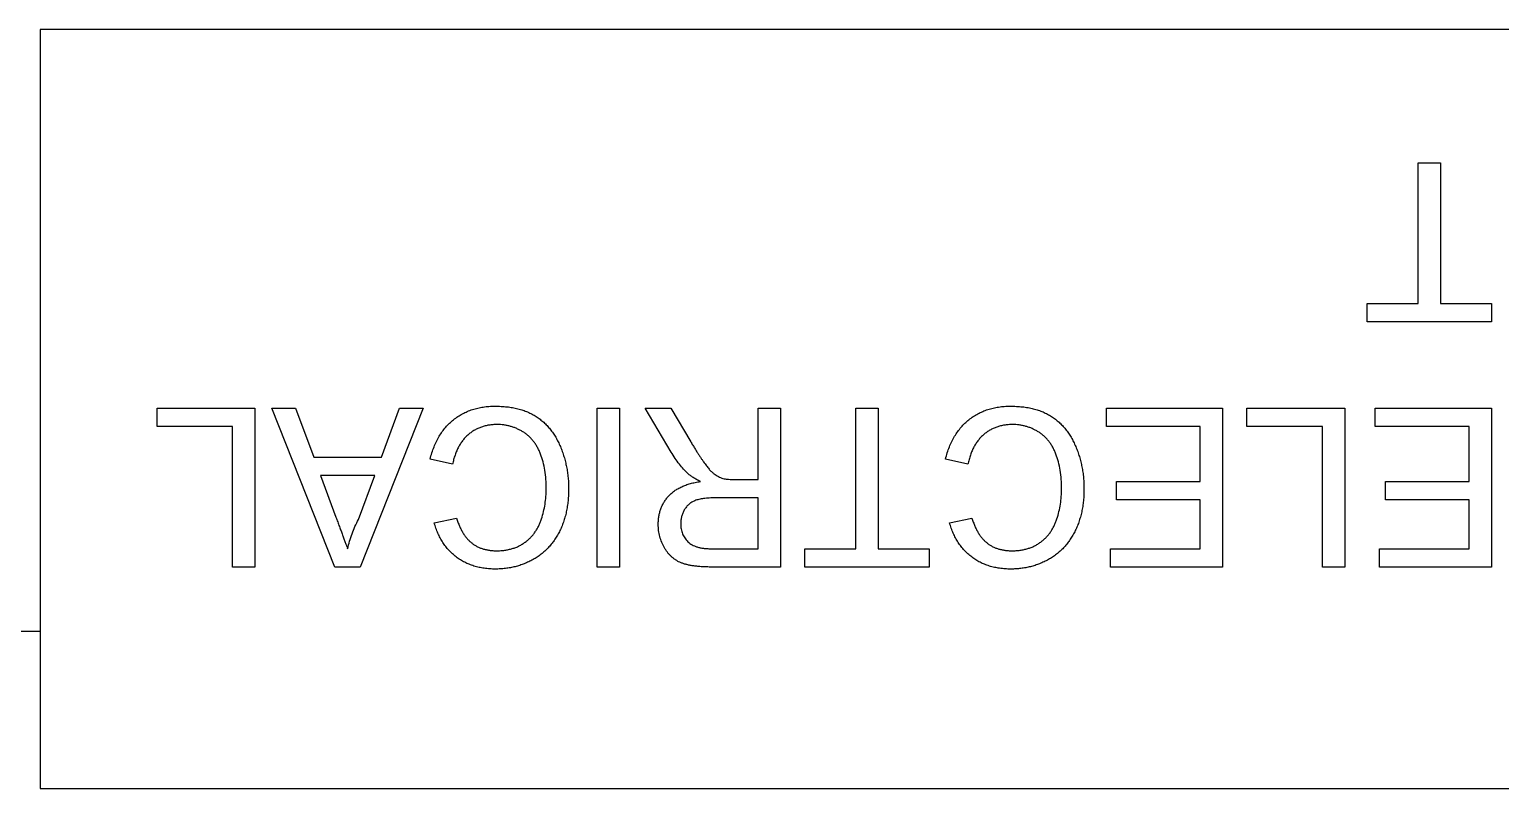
# Model space of a CAD drawing. Header units: inches. Extents: x -978 to -2, y 48 to 749.
# Drawn here: x -130.5 to -74.3, y 48.8 to 77.8 of the extents above; entities that cross this region are included whole.
import ezdxf

# ---------------------------------------------------------------- set-up
doc = ezdxf.new("R2010")
doc.units = ezdxf.units.IN
doc.header["$MEASUREMENT"] = 0

msp = doc.modelspace()

# ---------------------------------------------------------------- linework, layer by layer
at = {"color": 7, "linetype": 'Continuous', "lineweight": 25}
for p, q in [((-43.058, 77.775), (-130.058, 77.775)), ((-130.058, 77.775), (-130.058, 48.775)), ((-77.446, 72.678), (-76.59, 72.678)), ((-77.446, 67.311), (-77.446, 72.678)), ((-76.59, 72.678), (-76.59, 67.311)), ((-79.39, 67.311), (-77.446, 67.311)), ((-79.39, 66.611), (-79.39, 67.311)), ((-76.59, 67.311), (-74.646, 67.311)), ((-74.646, 67.311), (-74.646, 66.611)), ((-74.646, 66.611), (-79.39, 66.611)), ((-125.592, 63.305), (-121.858, 63.305)), ((-125.592, 62.605), (-125.592, 63.305)), ((-121.858, 63.305), (-121.858, 57.238)), ((-121.211, 63.305), (-120.303, 63.305)), ((-118.802, 57.238), (-121.211, 63.305)), ((-120.303, 63.305), (-119.613, 61.438)), ((-115.428, 63.305), (-117.837, 57.238)), ((-117.026, 61.438), (-116.336, 63.305)), ((-116.336, 63.305), (-115.428, 63.305)), ((-108.791, 63.305), (-107.936, 63.305)), ((-108.791, 57.238), (-108.791, 63.305)), ((-107.936, 63.305), (-107.936, 57.238)), ((-106.955, 63.305), (-105.974, 63.305)), ((-105.96, 61.63), (-106.955, 63.305)), ((-105.974, 63.305), (-105.218, 62.024)), ((-102.647, 63.305), (-101.791, 63.305)), ((-102.647, 60.583), (-102.647, 63.305)), ((-101.791, 63.305), (-101.791, 57.238)), ((-98.913, 63.305), (-98.058, 63.305)), ((-98.913, 57.938), (-98.913, 63.305)), ((-98.058, 63.305), (-98.058, 57.938)), ((-89.346, 63.305), (-84.913, 63.305)), ((-89.346, 62.605), (-89.346, 63.305)), ((-84.913, 63.305), (-84.913, 57.238)), ((-83.979, 63.305), (-80.246, 63.305)), ((-83.979, 62.605), (-83.979, 63.305)), ((-80.246, 63.305), (-80.246, 57.238)), ((-79.079, 63.305), (-74.646, 63.305)), ((-79.079, 62.605), (-79.079, 63.305)), ((-74.646, 63.305), (-74.646, 57.238)), ((-122.714, 62.605), (-125.592, 62.605)), ((-122.714, 57.238), (-122.714, 62.605)), ((-85.768, 62.605), (-89.346, 62.605)), ((-85.768, 60.505), (-85.768, 62.605)), ((-81.101, 62.605), (-83.979, 62.605)), ((-81.101, 57.238), (-81.101, 62.605)), ((-75.501, 62.605), (-79.079, 62.605)), ((-75.501, 60.505), (-75.501, 62.605)), ((-119.613, 61.438), (-117.026, 61.438)), ((-114.314, 61.164), (-115.169, 61.363)), ((-94.635, 61.164), (-95.491, 61.363)), ((-119.355, 60.738), (-118.765, 59.144)), ((-117.284, 60.738), (-119.355, 60.738)), ((-117.905, 59.059), (-117.284, 60.738)), ((-103.523, 60.583), (-102.647, 60.583)), ((-88.957, 60.505), (-85.768, 60.505)), ((-88.957, 59.805), (-88.957, 60.505)), ((-78.69, 60.505), (-75.501, 60.505)), ((-78.69, 59.805), (-78.69, 60.505)), ((-102.647, 59.883), (-104.272, 59.883)), ((-102.647, 57.938), (-102.647, 59.883)), ((-85.768, 59.805), (-88.957, 59.805)), ((-85.768, 57.938), (-85.768, 59.805)), ((-75.501, 59.805), (-78.69, 59.805)), ((-75.501, 57.938), (-75.501, 59.805)), ((-115.014, 58.924), (-114.158, 59.107)), ((-95.335, 58.924), (-94.48, 59.107)), ((-104.455, 57.938), (-102.647, 57.938)), ((-100.858, 57.938), (-98.913, 57.938)), ((-100.858, 57.238), (-100.858, 57.938)), ((-98.058, 57.938), (-96.113, 57.938)), ((-96.113, 57.938), (-96.113, 57.238)), ((-89.191, 57.938), (-85.768, 57.938)), ((-89.191, 57.238), (-89.191, 57.938)), ((-78.924, 57.938), (-75.501, 57.938)), ((-78.924, 57.238), (-78.924, 57.938)), ((-121.858, 57.238), (-122.714, 57.238)), ((-117.837, 57.238), (-118.802, 57.238)), ((-107.936, 57.238), (-108.791, 57.238)), ((-101.791, 57.238), (-104.423, 57.238)), ((-96.113, 57.238), (-100.858, 57.238)), ((-84.913, 57.238), (-89.191, 57.238)), ((-80.246, 57.238), (-81.101, 57.238)), ((-74.646, 57.238), (-78.924, 57.238)), ((-130.058, 54.775), (-142.058, 54.775)), ((-130.058, 48.775), (-43.058, 48.775))]:
    msp.add_line(p, q, dxfattribs=at)
for points, knots in [([(-115.169, 61.363), (-115.148, 61.443), (-115.106, 61.6), (-115.023, 61.824), (-114.93, 62.035), (-114.825, 62.231), (-114.706, 62.412), (-114.576, 62.58), (-114.431, 62.731), (-114.276, 62.869), (-114.11, 62.99), (-113.934, 63.095), (-113.749, 63.184), (-113.555, 63.258), (-113.352, 63.313), (-113.14, 63.353), (-112.92, 63.378), (-112.769, 63.381), (-112.693, 63.383)], [0, 0, 0, 0, 0.071578, 0.140016, 0.206197, 0.270156, 0.332001, 0.392755, 0.452579, 0.512253, 0.571532, 0.630152, 0.688769, 0.748164, 0.808703, 0.870256, 0.9339, 1, 1, 1, 1]), ([(-112.693, 63.383), (-112.614, 63.382), (-112.46, 63.379), (-112.235, 63.361), (-112.02, 63.33), (-111.818, 63.286), (-111.625, 63.232), (-111.445, 63.164), (-111.276, 63.082), (-111.118, 62.989), (-110.97, 62.884), (-110.831, 62.769), (-110.703, 62.64), (-110.582, 62.502), (-110.472, 62.352), (-110.369, 62.193), (-110.277, 62.021), (-110.194, 61.839), (-110.121, 61.65), (-110.056, 61.457), (-110.003, 61.26), (-109.957, 61.061), (-109.924, 60.857), (-109.898, 60.65), (-109.883, 60.44), (-109.881, 60.298), (-109.88, 60.227)], [0, 0, 0, 0, 0.0491959, 0.0962479, 0.1413486, 0.1846561, 0.2260587, 0.2661731, 0.3052898, 0.3432451, 0.3808773, 0.4184958, 0.4563188, 0.4942367, 0.5330235, 0.5724732, 0.6130788, 0.6549345, 0.6973968, 0.7398841, 0.7821948, 0.8250615, 0.8679875, 0.9114105, 0.9553719, 1, 1, 1, 1]), ([(-95.491, 61.363), (-95.469, 61.443), (-95.427, 61.6), (-95.345, 61.824), (-95.252, 62.035), (-95.146, 62.231), (-95.027, 62.412), (-94.898, 62.58), (-94.753, 62.731), (-94.598, 62.869), (-94.431, 62.99), (-94.255, 63.095), (-94.07, 63.184), (-93.877, 63.258), (-93.673, 63.313), (-93.462, 63.353), (-93.241, 63.378), (-93.091, 63.381), (-93.014, 63.383)], [0, 0, 0, 0, 0.071578, 0.140016, 0.206197, 0.270156, 0.332001, 0.392755, 0.452579, 0.512253, 0.571532, 0.630152, 0.688769, 0.748164, 0.808703, 0.870256, 0.9339, 1, 1, 1, 1]), ([(-93.014, 63.383), (-92.935, 63.382), (-92.782, 63.379), (-92.556, 63.361), (-92.342, 63.33), (-92.139, 63.286), (-91.947, 63.232), (-91.766, 63.164), (-91.597, 63.082), (-91.439, 62.989), (-91.292, 62.884), (-91.152, 62.769), (-91.024, 62.64), (-90.904, 62.502), (-90.794, 62.352), (-90.691, 62.193), (-90.599, 62.021), (-90.515, 61.839), (-90.442, 61.65), (-90.377, 61.457), (-90.324, 61.26), (-90.279, 61.061), (-90.245, 60.857), (-90.219, 60.65), (-90.205, 60.44), (-90.203, 60.298), (-90.202, 60.227)], [0, 0, 0, 0, 0.049196, 0.096248, 0.141349, 0.184656, 0.226059, 0.266173, 0.30529, 0.343245, 0.380877, 0.418496, 0.456319, 0.494237, 0.533024, 0.572473, 0.613079, 0.654934, 0.697397, 0.739884, 0.782195, 0.825062, 0.867987, 0.911411, 0.955372, 1, 1, 1, 1]), ([(-112.612, 62.683), (-112.665, 62.682), (-112.769, 62.679), (-112.922, 62.66), (-113.069, 62.632), (-113.209, 62.589), (-113.344, 62.535), (-113.472, 62.47), (-113.593, 62.391), (-113.708, 62.301), (-113.816, 62.199), (-113.915, 62.086), (-114.004, 61.96), (-114.086, 61.825), (-114.156, 61.675), (-114.22, 61.516), (-114.273, 61.344), (-114.3, 61.225), (-114.314, 61.164)], [0, 0, 0, 0, 0.063336, 0.125111, 0.184688, 0.24321, 0.300888, 0.35837, 0.415761, 0.474387, 0.533966, 0.594008, 0.655072, 0.71861, 0.784375, 0.852991, 0.9249, 1, 1, 1, 1]), ([(-110.736, 60.223), (-110.738, 60.346), (-110.742, 60.584), (-110.785, 60.93), (-110.851, 61.252), (-110.929, 61.503), (-111.009, 61.689), (-111.073, 61.819), (-111.146, 61.939), (-111.226, 62.05), (-111.314, 62.152), (-111.41, 62.245), (-111.513, 62.33), (-111.623, 62.403), (-111.738, 62.468), (-111.856, 62.526), (-111.976, 62.575), (-112.099, 62.613), (-112.223, 62.646), (-112.351, 62.667), (-112.481, 62.679), (-112.568, 62.682), (-112.612, 62.683)], [0, 0, 0, 0, 0.105343, 0.204375, 0.298069, 0.38707, 0.429726, 0.470901, 0.511122, 0.550179, 0.588354, 0.626683, 0.664452, 0.702515, 0.740481, 0.777618, 0.814716, 0.851527, 0.888098, 0.925112, 0.962104, 1, 1, 1, 1]), ([(-92.934, 62.683), (-92.987, 62.682), (-93.091, 62.679), (-93.243, 62.66), (-93.391, 62.632), (-93.53, 62.589), (-93.665, 62.535), (-93.793, 62.47), (-93.914, 62.391), (-94.03, 62.301), (-94.138, 62.199), (-94.237, 62.086), (-94.326, 61.96), (-94.408, 61.825), (-94.477, 61.675), (-94.541, 61.516), (-94.595, 61.344), (-94.621, 61.225), (-94.635, 61.164)], [0, 0, 0, 0, 0.063336, 0.125111, 0.184688, 0.24321, 0.300888, 0.35837, 0.415761, 0.474387, 0.533966, 0.594008, 0.655072, 0.71861, 0.784375, 0.852991, 0.9249, 1, 1, 1, 1]), ([(-91.057, 60.223), (-91.06, 60.346), (-91.064, 60.584), (-91.107, 60.93), (-91.172, 61.252), (-91.251, 61.503), (-91.33, 61.689), (-91.394, 61.819), (-91.467, 61.939), (-91.547, 62.05), (-91.636, 62.152), (-91.731, 62.245), (-91.834, 62.33), (-91.945, 62.403), (-92.06, 62.468), (-92.177, 62.526), (-92.297, 62.575), (-92.42, 62.613), (-92.545, 62.646), (-92.672, 62.667), (-92.802, 62.679), (-92.89, 62.682), (-92.934, 62.683)], [0, 0, 0, 0, 0.105343, 0.204375, 0.298069, 0.38707, 0.429726, 0.470901, 0.511122, 0.550179, 0.588354, 0.626683, 0.664452, 0.702515, 0.740481, 0.777618, 0.814716, 0.851527, 0.888098, 0.925112, 0.962104, 1, 1, 1, 1]), ([(-105.218, 62.024), (-105.191, 61.979), (-105.138, 61.892), (-105.062, 61.765), (-104.988, 61.648), (-104.919, 61.537), (-104.852, 61.436), (-104.789, 61.343), (-104.73, 61.257), (-104.658, 61.156), (-104.574, 61.045), (-104.476, 60.931), (-104.382, 60.84), (-104.267, 60.751), (-104.125, 60.668), (-104.003, 60.629), (-103.945, 60.611)], [0, 0, 0, 0, 0.080781, 0.156541, 0.227935, 0.29431, 0.356868, 0.414759, 0.467641, 0.516748, 0.60473, 0.681571, 0.74811, 0.804941, 0.905406, 1, 1, 1, 1]), ([(-105.32, 60.804), (-105.378, 60.86), (-105.495, 60.975), (-105.658, 61.172), (-105.815, 61.391), (-105.91, 61.549), (-105.96, 61.63)], [0, 0, 0, 0, 0.229528, 0.471466, 0.728186, 1, 1, 1, 1]), ([(-104.849, 60.505), (-104.898, 60.53), (-104.99, 60.576), (-105.119, 60.65), (-105.228, 60.725), (-105.291, 60.779), (-105.32, 60.804)], [0, 0, 0, 0, 0.293076, 0.556562, 0.791914, 1, 1, 1, 1]), ([(-109.88, 60.227), (-109.882, 60.15), (-109.884, 59.998), (-109.9, 59.773), (-109.928, 59.556), (-109.967, 59.347), (-110.016, 59.146), (-110.077, 58.952), (-110.149, 58.766), (-110.231, 58.587), (-110.325, 58.417), (-110.427, 58.257), (-110.539, 58.109), (-110.66, 57.97), (-110.79, 57.842), (-110.931, 57.725), (-111.08, 57.618), (-111.238, 57.522), (-111.403, 57.437), (-111.572, 57.362), (-111.746, 57.301), (-111.924, 57.25), (-112.106, 57.209), (-112.292, 57.182), (-112.482, 57.164), (-112.611, 57.162), (-112.676, 57.16)], [0, 0, 0, 0, 0.049401, 0.097605, 0.144255, 0.189472, 0.233915, 0.277237, 0.319859, 0.361957, 0.403486, 0.443934, 0.483649, 0.522893, 0.561858, 0.600795, 0.640104, 0.679643, 0.7194, 0.758854, 0.798315, 0.837802, 0.877469, 0.917683, 0.958393, 1, 1, 1, 1]), ([(-112.634, 57.86), (-112.581, 57.861), (-112.475, 57.863), (-112.321, 57.879), (-112.172, 57.904), (-112.031, 57.941), (-111.896, 57.987), (-111.769, 58.044), (-111.647, 58.111), (-111.533, 58.189), (-111.428, 58.276), (-111.328, 58.368), (-111.239, 58.469), (-111.157, 58.577), (-111.084, 58.692), (-111.018, 58.813), (-110.961, 58.942), (-110.897, 59.122), (-110.833, 59.356), (-110.777, 59.641), (-110.742, 59.93), (-110.738, 60.125), (-110.736, 60.223)], [0, 0, 0, 0, 0.046763, 0.091969, 0.135804, 0.178232, 0.219441, 0.260177, 0.30028, 0.340548, 0.380311, 0.419642, 0.459017, 0.498182, 0.53767, 0.577913, 0.618649, 0.660762, 0.745299, 0.829745, 0.914602, 1, 1, 1, 1]), ([(-106.458, 58.874), (-106.457, 58.926), (-106.454, 59.028), (-106.436, 59.179), (-106.404, 59.323), (-106.362, 59.462), (-106.305, 59.593), (-106.239, 59.719), (-106.157, 59.837), (-106.066, 59.95), (-105.961, 60.056), (-105.841, 60.15), (-105.708, 60.235), (-105.562, 60.308), (-105.403, 60.375), (-105.231, 60.429), (-105.044, 60.473), (-104.915, 60.494), (-104.849, 60.505)], [0, 0, 0, 0, 0.061413, 0.121295, 0.179224, 0.235938, 0.292217, 0.348197, 0.404445, 0.462026, 0.520334, 0.580383, 0.641826, 0.706363, 0.773851, 0.845266, 0.920155, 1, 1, 1, 1]), ([(-103.945, 60.611), (-103.92, 60.606), (-103.864, 60.596), (-103.768, 60.589), (-103.652, 60.582), (-103.568, 60.583), (-103.523, 60.583)], [0, 0, 0, 0, 0.177495, 0.405226, 0.678388, 1, 1, 1, 1]), ([(-90.202, 60.227), (-90.203, 60.15), (-90.206, 59.998), (-90.221, 59.773), (-90.249, 59.556), (-90.288, 59.347), (-90.338, 59.146), (-90.399, 58.952), (-90.47, 58.766), (-90.553, 58.587), (-90.646, 58.417), (-90.748, 58.257), (-90.861, 58.109), (-90.981, 57.97), (-91.112, 57.842), (-91.252, 57.725), (-91.401, 57.618), (-91.56, 57.522), (-91.725, 57.437), (-91.894, 57.362), (-92.068, 57.301), (-92.246, 57.25), (-92.427, 57.209), (-92.614, 57.182), (-92.804, 57.164), (-92.932, 57.162), (-92.997, 57.16)], [0, 0, 0, 0, 0.049401, 0.097605, 0.144255, 0.189472, 0.233915, 0.277237, 0.319859, 0.361957, 0.403486, 0.443934, 0.483649, 0.522893, 0.561858, 0.600795, 0.640104, 0.679643, 0.7194, 0.758854, 0.798315, 0.837802, 0.877469, 0.917683, 0.958393, 1, 1, 1, 1]), ([(-92.956, 57.86), (-92.902, 57.861), (-92.797, 57.863), (-92.642, 57.879), (-92.494, 57.904), (-92.352, 57.941), (-92.218, 57.987), (-92.09, 58.044), (-91.969, 58.111), (-91.855, 58.189), (-91.75, 58.276), (-91.65, 58.368), (-91.561, 58.469), (-91.478, 58.577), (-91.406, 58.692), (-91.34, 58.813), (-91.282, 58.942), (-91.219, 59.122), (-91.155, 59.356), (-91.099, 59.641), (-91.063, 59.93), (-91.059, 60.125), (-91.057, 60.223)], [0, 0, 0, 0, 0.046763, 0.091969, 0.135804, 0.178232, 0.219441, 0.260177, 0.30028, 0.340548, 0.380311, 0.419642, 0.459017, 0.498182, 0.53767, 0.577913, 0.618649, 0.660762, 0.745299, 0.829745, 0.914602, 1, 1, 1, 1]), ([(-104.272, 59.883), (-104.353, 59.881), (-104.505, 59.879), (-104.718, 59.859), (-104.9, 59.826), (-105.053, 59.779), (-105.183, 59.714), (-105.295, 59.634), (-105.388, 59.534), (-105.466, 59.421), (-105.526, 59.297), (-105.57, 59.167), (-105.598, 59.031), (-105.601, 58.939), (-105.602, 58.892)], [0, 0, 0, 0, 0.1288603, 0.2408922, 0.3380442, 0.4201205, 0.4940585, 0.5660948, 0.636805, 0.7091484, 0.7819418, 0.8542853, 0.9261704, 1, 1, 1, 1]), ([(-118.765, 59.144), (-118.743, 59.082), (-118.699, 58.962), (-118.633, 58.787), (-118.573, 58.62), (-118.514, 58.465), (-118.46, 58.319), (-118.411, 58.183), (-118.363, 58.058), (-118.333, 57.977), (-118.319, 57.938)], [0, 0, 0, 0, 0.153148, 0.299433, 0.436426, 0.565671, 0.686508, 0.799269, 0.903395, 1, 1, 1, 1]), ([(-118.319, 57.938), (-118.296, 58.034), (-118.25, 58.227), (-118.152, 58.509), (-118.041, 58.788), (-117.951, 58.968), (-117.905, 59.059)], [0, 0, 0, 0, 0.247294, 0.495608, 0.746359, 1, 1, 1, 1]), ([(-114.158, 59.107), (-114.141, 59.055), (-114.109, 58.952), (-114.05, 58.806), (-113.987, 58.67), (-113.918, 58.545), (-113.842, 58.432), (-113.762, 58.329), (-113.675, 58.238), (-113.584, 58.157), (-113.486, 58.087), (-113.382, 58.026), (-113.272, 57.975), (-113.156, 57.932), (-113.034, 57.9), (-112.906, 57.877), (-112.772, 57.863), (-112.681, 57.861), (-112.634, 57.86)], [0, 0, 0, 0, 0.077231, 0.151165, 0.220785, 0.28715, 0.350632, 0.411307, 0.469964, 0.526707, 0.582498, 0.638509, 0.694918, 0.75242, 0.811251, 0.871856, 0.934644, 1, 1, 1, 1]), ([(-94.48, 59.107), (-94.463, 59.055), (-94.43, 58.952), (-94.372, 58.806), (-94.309, 58.67), (-94.239, 58.545), (-94.164, 58.432), (-94.084, 58.329), (-93.997, 58.238), (-93.906, 58.157), (-93.807, 58.087), (-93.704, 58.026), (-93.594, 57.975), (-93.478, 57.932), (-93.356, 57.9), (-93.228, 57.877), (-93.094, 57.863), (-93.002, 57.861), (-92.956, 57.86)], [0, 0, 0, 0, 0.077231, 0.151165, 0.220785, 0.28715, 0.350632, 0.411307, 0.469964, 0.526707, 0.582498, 0.638509, 0.694918, 0.75242, 0.811251, 0.871856, 0.934644, 1, 1, 1, 1]), ([(-112.676, 57.16), (-112.748, 57.162), (-112.891, 57.164), (-113.1, 57.187), (-113.3, 57.224), (-113.493, 57.272), (-113.675, 57.339), (-113.85, 57.418), (-114.015, 57.513), (-114.171, 57.621), (-114.316, 57.743), (-114.453, 57.875), (-114.575, 58.022), (-114.687, 58.179), (-114.786, 58.348), (-114.875, 58.528), (-114.952, 58.721), (-114.993, 58.855), (-115.014, 58.924)], [0, 0, 0, 0, 0.068649, 0.134937, 0.198842, 0.261409, 0.322517, 0.382377, 0.442471, 0.502228, 0.562101, 0.621732, 0.681851, 0.742049, 0.803908, 0.867162, 0.932361, 1, 1, 1, 1]), ([(-104.423, 57.238), (-104.485, 57.239), (-104.605, 57.24), (-104.779, 57.246), (-104.942, 57.261), (-105.093, 57.276), (-105.233, 57.3), (-105.361, 57.327), (-105.478, 57.36), (-105.584, 57.398), (-105.683, 57.441), (-105.774, 57.495), (-105.862, 57.554), (-105.944, 57.623), (-106.021, 57.698), (-106.093, 57.781), (-106.159, 57.873), (-106.242, 58.004), (-106.33, 58.178), (-106.403, 58.401), (-106.45, 58.634), (-106.455, 58.793), (-106.458, 58.874)], [0, 0, 0, 0, 0.062113, 0.120212, 0.174385, 0.225444, 0.272358, 0.316388, 0.356869, 0.393978, 0.429589, 0.464683, 0.500036, 0.535483, 0.571363, 0.607909, 0.645662, 0.684517, 0.762579, 0.840497, 0.919073, 1, 1, 1, 1]), ([(-105.602, 58.892), (-105.601, 58.858), (-105.599, 58.791), (-105.587, 58.694), (-105.565, 58.601), (-105.535, 58.512), (-105.495, 58.428), (-105.448, 58.349), (-105.392, 58.275), (-105.327, 58.205), (-105.253, 58.141), (-105.168, 58.086), (-105.074, 58.04), (-104.969, 58.003), (-104.855, 57.973), (-104.73, 57.954), (-104.596, 57.939), (-104.503, 57.939), (-104.455, 57.938)], [0, 0, 0, 0, 0.060326, 0.11816, 0.174187, 0.229539, 0.28345, 0.337827, 0.392632, 0.448466, 0.505965, 0.565059, 0.626654, 0.692232, 0.761131, 0.83531, 0.915326, 1, 1, 1, 1]), ([(-92.997, 57.16), (-93.07, 57.162), (-93.212, 57.164), (-93.421, 57.187), (-93.622, 57.224), (-93.814, 57.272), (-93.997, 57.339), (-94.171, 57.418), (-94.336, 57.513), (-94.492, 57.621), (-94.638, 57.743), (-94.774, 57.875), (-94.896, 58.022), (-95.008, 58.179), (-95.107, 58.348), (-95.196, 58.528), (-95.273, 58.721), (-95.314, 58.855), (-95.335, 58.924)], [0, 0, 0, 0, 0.068649, 0.134937, 0.198842, 0.261409, 0.322517, 0.382377, 0.442471, 0.502228, 0.562101, 0.621732, 0.681851, 0.742049, 0.803908, 0.867162, 0.932361, 1, 1, 1, 1])]:
    msp.add_open_spline(points, degree=3, knots=knots, dxfattribs=at)

doc.saveas('drawing.dxf')
